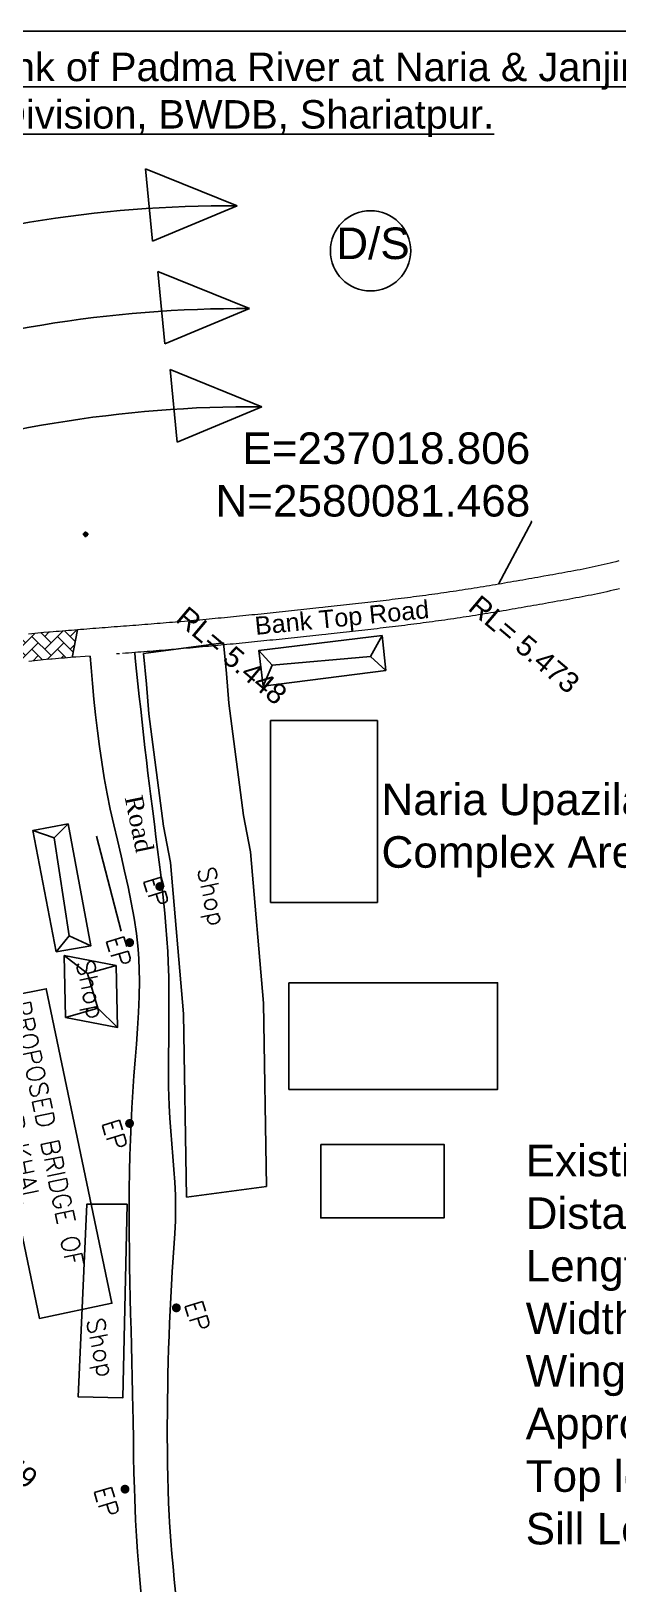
# Model space of a CAD drawing. Header units: millimetres. Extents: x 234588 to 238075, y 2578744 to 2579543.
# Drawn here: x 234923.7 to 235026.8, y 2579269.9 to 2579542.8 of the extents above; entities that cross this region are included whole.
import ezdxf

# ---------------------------------------------------------------- set-up
doc = ezdxf.new("R2010")
doc.units = ezdxf.units.MM
doc.header["$MEASUREMENT"] = 0
doc.header["$PDMODE"] = 98
doc.header["$PDSIZE"] = 0.5
for name, color, linetype in [('Boundary', 6, 'Continuous'), ('COORDINATES', 7, 'Continuous'), ('Points-NUM', 4, 'Continuous'), ('Points-TXT', 3, 'Continuous'), ('RL', 7, 'Continuous')]:
    doc.layers.add(name, color=color, linetype=linetype)
doc.layers.add('EP', color=1, linetype='Continuous', lineweight=30)
doc.styles.add('romans', font='romans.shx')
doc.styles.get("Standard").update_dxf_attribs({"font": 'arial.ttf'})
doc.dimstyles.get("Standard").update_dxf_attribs({"dimtxt": 4, "dimasz": 0.18, "dimexe": 0.18, "dimexo": 0.0625, "dimgap": 0.09, "dimtad": 0, "dimzin": 0, "dimdsep": 46, "dimtxsty": 'Standard', "dimcen": 0.09, "dimadec": 0, "dimazin": 0, "dimtfac": 1, "dimtofl": 0, "dimtmove": 0, "dimatfit": 3, "dimfxl": 1, "dimtolj": 1, "dimtzin": 0, "dimarcsym": 0})

msp = doc.modelspace()

# ---------------------------------------------------------------- hatches: boundary and pattern name
at = {"layer": 'Points-NUM'}
h = msp.add_hatch(dxfattribs=at)
h.set_pattern_fill('AR-HBONE', color=256, scale=0.396, style=0)
h.set_pattern_definition([(45, (-140431.9813, -1507403.4262), (7e-16, 2.2401142828), [4.752, -1.584]), (135, (-140430.8612, -1507402.3061), (7e-16, 2.2401142828), [4.752, -1.584])])
h.paths.add_polyline_path([(234931.834, 2579437.596), (234931.296, 2579437.553), (234930.758, 2579437.51), (234930.22, 2579437.467), (234929.682, 2579437.423), (234929.144, 2579437.379), (234928.606, 2579437.334), (234928.067, 2579437.289), (234927.529, 2579437.244), (234926.991, 2579437.198), (234926.698, 2579437.173), (234925.914, 2579437.105), (234925.376, 2579437.057), (234924.838, 2579437.007), (234924.3, 2579436.954), (234923.763, 2579436.899), (234923.226, 2579436.84), (234922.69, 2579436.777), (234922.155, 2579436.708), (234921.621, 2579436.635), (234921.087, 2579436.556), (234920.555, 2579436.47), (234920.024, 2579436.377), (234919.297, 2579436.237), (234918.967, 2579436.168), (234918.441, 2579436.051), (234917.916, 2579435.927), (234917.392, 2579435.794), (234916.871, 2579435.655), (234916.351, 2579435.508), (234915.833, 2579435.355), (234915.317, 2579435.196), (234914.802, 2579435.031), (234914.29, 2579434.86), (234913.779, 2579434.684), (234913.036, 2579434.417), (234912.764, 2579434.317), (234912.562, 2579434.238), (234914.245, 2579429.794), (234914.452, 2579429.874), (234914.663, 2579429.952), (234915.356, 2579430.201), (234915.816, 2579430.36), (234916.281, 2579430.514), (234916.744, 2579430.663), (234917.207, 2579430.806), (234917.669, 2579430.942), (234918.129, 2579431.072), (234918.589, 2579431.195), (234919.048, 2579431.311), (234919.505, 2579431.42), (234919.967, 2579431.523), (234920.232, 2579431.578), (234920.883, 2579431.703), (234921.343, 2579431.784), (234921.815, 2579431.86), (234922.293, 2579431.931), (234922.778, 2579431.997), (234923.268, 2579432.06), (234923.765, 2579432.118), (234924.267, 2579432.174), (234924.775, 2579432.226), (234925.289, 2579432.276), (234925.808, 2579432.325), (234926.331, 2579432.372), (234927.106, 2579432.439), (234927.393, 2579432.463), (234927.927, 2579432.509), (234928.462, 2579432.554), (234928.997, 2579432.598), (234929.532, 2579432.643), (234930.068, 2579432.687), (234930.603, 2579432.73), (234930.871, 2579432.752)])
h.paths.add_polyline_path([(234902.913, 2579424.864), (234921.344, 2579432.493), (234919.674, 2579436.528), (234901.242, 2579428.899)], flags=9)
h = msp.add_hatch(color=1, dxfattribs=at)
h.dxf.hatch_style = 1
h.paths.add_polyline_path([(234945.49, 2579392.491, 1), (234947.065, 2579392.491, 1)])
h = msp.add_hatch(color=1, dxfattribs=at)
h.dxf.hatch_style = 1
h.paths.add_polyline_path([(234940.198, 2579382.639, 1), (234941.773, 2579382.639, 1)])
h = msp.add_hatch(color=1, dxfattribs=at)
h.dxf.hatch_style = 1
h.paths.add_polyline_path([(234940.178, 2579350.858, 1), (234941.753, 2579350.858, 1)])
h = msp.add_hatch(color=1, dxfattribs=at)
h.dxf.hatch_style = 1
h.paths.add_polyline_path([(234948.403, 2579318.452, 1), (234949.978, 2579318.452, 1)])
h = msp.add_hatch(color=1, dxfattribs=at)
h.dxf.hatch_style = 1
h.paths.add_polyline_path([(234939.378, 2579286.595, 1), (234940.953, 2579286.595, 1)])

# ---------------------------------------------------------------- linework, layer by layer
at = {"layer": 'Boundary', "lineweight": 20}
for points in [[(235026.982, 2579449.699), (235026.457, 2579449.564), (235025.932, 2579449.432), (235025.407, 2579449.304), (235024.881, 2579449.178), (235024.355, 2579449.056), (235023.829, 2579448.937), (235023.302, 2579448.82), (235022.775, 2579448.706), (235022.248, 2579448.594), (235021.72, 2579448.484), (235021.192, 2579448.377), (235020.663, 2579448.271), (235020.135, 2579448.167), (235019.606, 2579448.065), (235019.077, 2579447.964), (235018.548, 2579447.865), (235018.018, 2579447.767), (235017.489, 2579447.669), (235016.959, 2579447.573), (235016.429, 2579447.477), (235015.899, 2579447.382), (235015.368, 2579447.288), (235014.838, 2579447.194), (235014.526, 2579447.138), (235013.777, 2579447.005), (235013.246, 2579446.911), (235012.716, 2579446.818), (235012.185, 2579446.724), (235011.654, 2579446.63), (235011.123, 2579446.537), (235010.592, 2579446.444), (235010.061, 2579446.351), (235009.529, 2579446.258), (235008.998, 2579446.166), (235008.467, 2579446.073), (235007.935, 2579445.982), (235007.403, 2579445.89), (235006.872, 2579445.799), (235006.34, 2579445.709), (235005.808, 2579445.619), (235005.276, 2579445.529), (235004.744, 2579445.44), (235004.212, 2579445.351), (235003.679, 2579445.263), (235003.147, 2579445.176), (235002.614, 2579445.089), (235002.082, 2579445.003), (235001.549, 2579444.917), (235001.016, 2579444.832), (235000.483, 2579444.748), (234999.95, 2579444.664), (234999.417, 2579444.582), (234998.884, 2579444.5), (234998.35, 2579444.419), (234997.817, 2579444.338), (234997.283, 2579444.259), (234996.688, 2579444.171), (234996.215, 2579444.103), (234995.681, 2579444.026), (234995.147, 2579443.95), (234994.613, 2579443.875), (234994.079, 2579443.801), (234993.545, 2579443.727), (234993.01, 2579443.655), (234992.476, 2579443.583), (234991.941, 2579443.512), (234991.406, 2579443.441), (234990.871, 2579443.372), (234990.336, 2579443.303), (234989.801, 2579443.234), (234989.266, 2579443.167), (234988.731, 2579443.1), (234988.196, 2579443.033), (234987.661, 2579442.967), (234987.125, 2579442.902), (234986.59, 2579442.837), (234986.054, 2579442.773), (234985.519, 2579442.71), (234984.983, 2579442.646), (234984.447, 2579442.583), (234983.912, 2579442.521), (234983.376, 2579442.459), (234982.84, 2579442.398), (234982.304, 2579442.336), (234981.768, 2579442.276), (234981.232, 2579442.215), (234980.696, 2579442.155), (234980.16, 2579442.095), (234979.624, 2579442.035), (234979.088, 2579441.976), (234978.551, 2579441.917), (234978.015, 2579441.858), (234977.479, 2579441.799), (234976.943, 2579441.741), (234976.406, 2579441.682), (234975.87, 2579441.624), (234975.334, 2579441.566), (234974.954, 2579441.524), (234974.261, 2579441.449), (234973.725, 2579441.391), (234973.188, 2579441.334), (234972.652, 2579441.276), (234972.115, 2579441.218), (234971.579, 2579441.16), (234971.043, 2579441.103), (234970.506, 2579441.046), (234969.97, 2579440.988), (234969.433, 2579440.931), (234968.897, 2579440.874), (234968.36, 2579440.818), (234967.824, 2579440.761), (234967.287, 2579440.705), (234966.751, 2579440.648), (234966.214, 2579440.592), (234965.677, 2579440.536), (234965.141, 2579440.481), (234964.604, 2579440.425), (234964.068, 2579440.37), (234963.531, 2579440.315), (234962.994, 2579440.26), (234962.458, 2579440.206), (234961.921, 2579440.152), (234961.384, 2579440.098), (234960.847, 2579440.044), (234960.311, 2579439.991), (234959.774, 2579439.938), (234959.237, 2579439.885), (234958.7, 2579439.832), (234958.164, 2579439.78), (234957.627, 2579439.728), (234957.09, 2579439.677), (234956.553, 2579439.626), (234956.016, 2579439.575), (234955.479, 2579439.524), (234954.942, 2579439.474), (234954.405, 2579439.425), (234953.868, 2579439.375), (234953.332, 2579439.326), (234952.795, 2579439.278), (234952.258, 2579439.23), (234951.721, 2579439.182), (234951.184, 2579439.134), (234950.646, 2579439.088), (234949.94, 2579439.027), (234949.572, 2579438.995), (234949.035, 2579438.95), (234948.498, 2579438.904), (234947.961, 2579438.86), (234947.424, 2579438.815), (234946.887, 2579438.771), (234946.349, 2579438.728), (234945.812, 2579438.684), (234945.275, 2579438.641), (234944.738, 2579438.598), (234944.2, 2579438.556), (234943.663, 2579438.513), (234943.126, 2579438.471), (234942.588, 2579438.429), (234942.051, 2579438.387), (234941.513, 2579438.346), (234940.976, 2579438.304), (234940.438, 2579438.263), (234939.901, 2579438.221), (234939.363, 2579438.18), (234938.826, 2579438.139), (234938.288, 2579438.098), (234937.751, 2579438.056), (234937.213, 2579438.015), (234936.675, 2579437.974), (234936.138, 2579437.932), (234935.6, 2579437.891), (234935.062, 2579437.849), (234934.524, 2579437.808), (234933.986, 2579437.766), (234933.448, 2579437.724), (234932.91, 2579437.681), (234932.372, 2579437.639), (234931.834, 2579437.596), (234931.296, 2579437.553), (234930.758, 2579437.51), (234930.22, 2579437.467), (234929.682, 2579437.423), (234929.144, 2579437.379), (234928.606, 2579437.334), (234928.067, 2579437.289), (234927.529, 2579437.244), (234926.991, 2579437.198), (234926.698, 2579437.173), (234925.914, 2579437.105), (234925.376, 2579437.057), (234924.838, 2579437.007), (234924.3, 2579436.954), (234923.763, 2579436.899), (234923.226, 2579436.84)], [(235027.074, 2579444.819), (235026.522, 2579444.684), (235025.97, 2579444.553), (235025.419, 2579444.425), (235024.869, 2579444.3), (235024.32, 2579444.178), (235023.771, 2579444.059), (235023.224, 2579443.943), (235022.677, 2579443.83), (235022.132, 2579443.719), (235021.587, 2579443.61), (235021.044, 2579443.503), (235020.501, 2579443.398), (235019.96, 2579443.295), (235019.42, 2579443.194), (235018.881, 2579443.093), (235018.342, 2579442.995), (235017.805, 2579442.897), (235017.27, 2579442.8), (235016.737, 2579442.705), (235016.203, 2579442.61), (235015.67, 2579442.515), (235015.356, 2579442.459), (235014.607, 2579442.326), (235014.075, 2579442.232), (235013.543, 2579442.138), (235013.011, 2579442.044), (235012.479, 2579441.95), (235011.946, 2579441.857), (235011.413, 2579441.763), (235010.88, 2579441.67), (235010.346, 2579441.577), (235009.812, 2579441.484), (235009.278, 2579441.391), (235008.743, 2579441.299), (235008.208, 2579441.207), (235007.673, 2579441.115), (235007.137, 2579441.024), (235006.602, 2579440.934), (235006.065, 2579440.843), (235005.529, 2579440.753), (235004.99, 2579440.664), (235004.452, 2579440.575), (235003.915, 2579440.486), (235003.377, 2579440.399), (235002.838, 2579440.311), (235002.3, 2579440.225), (235001.761, 2579440.139), (235001.222, 2579440.054), (235000.682, 2579439.969), (235000.142, 2579439.885), (234999.602, 2579439.802), (234999.061, 2579439.72), (234998.52, 2579439.639), (234997.979, 2579439.558), (234997.376, 2579439.469), (234996.895, 2579439.4), (234996.354, 2579439.322), (234995.812, 2579439.245), (234995.271, 2579439.169), (234994.729, 2579439.093), (234994.188, 2579439.019), (234993.646, 2579438.945), (234993.105, 2579438.873), (234992.564, 2579438.801), (234992.023, 2579438.73), (234991.482, 2579438.659), (234990.941, 2579438.589), (234990.4, 2579438.52), (234989.86, 2579438.452), (234989.319, 2579438.384), (234988.779, 2579438.317), (234988.238, 2579438.251), (234987.698, 2579438.185), (234987.16, 2579438.12), (234986.62, 2579438.055), (234986.08, 2579437.991), (234985.54, 2579437.927), (234985.001, 2579437.864), (234984.461, 2579437.801), (234983.921, 2579437.739), (234983.382, 2579437.677), (234982.843, 2579437.615), (234982.304, 2579437.554), (234981.765, 2579437.493), (234981.226, 2579437.433), (234980.687, 2579437.372), (234980.149, 2579437.313), (234979.611, 2579437.253), (234979.072, 2579437.194), (234978.534, 2579437.134), (234977.996, 2579437.075), (234977.459, 2579437.017), (234976.921, 2579436.958), (234976.384, 2579436.9), (234975.847, 2579436.841), (234975.466, 2579436.8), (234974.773, 2579436.725), (234974.235, 2579436.667), (234973.698, 2579436.609), (234973.161, 2579436.551), (234972.624, 2579436.493), (234972.086, 2579436.436), (234971.549, 2579436.378), (234971.011, 2579436.321), (234970.474, 2579436.263), (234969.936, 2579436.206), (234969.398, 2579436.149), (234968.86, 2579436.092), (234968.322, 2579436.035), (234967.784, 2579435.979), (234967.246, 2579435.922), (234966.708, 2579435.866), (234966.169, 2579435.81), (234965.631, 2579435.754), (234965.092, 2579435.699), (234964.554, 2579435.643), (234964.015, 2579435.588), (234963.476, 2579435.533), (234962.937, 2579435.478), (234962.398, 2579435.424), (234961.859, 2579435.37), (234961.32, 2579435.316), (234960.781, 2579435.262), (234960.242, 2579435.209), (234959.702, 2579435.156), (234959.163, 2579435.103), (234958.623, 2579435.051), (234958.084, 2579434.998), (234957.544, 2579434.947), (234957.004, 2579434.895), (234956.464, 2579434.844), (234955.924, 2579434.793), (234955.384, 2579434.743), (234954.844, 2579434.693), (234954.303, 2579434.643), (234953.763, 2579434.594), (234953.223, 2579434.545), (234952.682, 2579434.497), (234952.141, 2579434.448), (234951.601, 2579434.401), (234951.06, 2579434.354), (234950.349, 2579434.292), (234949.977, 2579434.26), (234949.437, 2579434.215), (234948.896, 2579434.169), (234948.356, 2579434.124), (234947.815, 2579434.079), (234947.275, 2579434.035), (234946.735, 2579433.991), (234946.195, 2579433.948), (234945.655, 2579433.904), (234945.115, 2579433.861), (234944.576, 2579433.818), (234944.036, 2579433.776), (234943.497, 2579433.734), (234942.958, 2579433.692), (234942.419, 2579433.65), (234941.881, 2579433.608), (234941.342, 2579433.566), (234940.804, 2579433.525), (234940.266, 2579433.483), (234939.727, 2579433.442)], [(234931.5, 2579432.802), (234931.139, 2579432.773), (234930.603, 2579432.73), (234930.068, 2579432.687), (234929.532, 2579432.643), (234928.997, 2579432.598), (234928.462, 2579432.554), (234927.927, 2579432.509), (234927.393, 2579432.463), (234927.106, 2579432.439), (234926.331, 2579432.372), (234925.808, 2579432.325), (234925.289, 2579432.276), (234924.775, 2579432.226), (234924.267, 2579432.174), (234923.765, 2579432.118), (234923.268, 2579432.06)], [(234934.05, 2579433), (234930.603, 2579432.73)], [(234939.19, 2579433.401), (234938.652, 2579433.359)]]:
    msp.add_lwpolyline(points, dxfattribs=at)
at = {"layer": 'Boundary'}
for points in [[(234934.05, 2579433), (234934.216, 2579430.971), (234934.456, 2579428.191), (234934.715, 2579425.414), (234934.999, 2579422.639), (234935.315, 2579419.868), (234935.669, 2579417.102), (234936.066, 2579414.34), (234936.515, 2579411.585), (234937.027, 2579408.799), (234937.584, 2579406.093), (234938.193, 2579403.356), (234938.829, 2579400.623), (234939.473, 2579397.893), (234940.106, 2579395.163), (234940.711, 2579392.431), (234941.268, 2579389.697), (234941.76, 2579386.958), (234942.167, 2579384.213), (234942.472, 2579381.46), (234942.599, 2579379.771), (234942.717, 2579375.926), (234942.677, 2579373.145), (234942.557, 2579370.359), (234942.379, 2579367.568), (234942.165, 2579364.774), (234941.937, 2579361.979), (234941.72, 2579359.226), (234941.524, 2579356.395), (234941.358, 2579353.606), (234941.22, 2579350.819), (234941.108, 2579348.034), (234941.021, 2579345.249), (234940.957, 2579342.465), (234940.909, 2579339.197), (234940.893, 2579336.895), (234940.891, 2579334.109), (234940.905, 2579331.322), (234940.934, 2579328.535), (234940.975, 2579325.748), (234941.027, 2579322.959), (234941.087, 2579320.171), (234941.152, 2579317.382), (234941.222, 2579314.593), (234941.294, 2579311.803), (234941.365, 2579309.013), (234941.433, 2579306.224), (234941.497, 2579303.434), (234941.554, 2579300.644), (234941.586, 2579298.89), (234941.644, 2579295.064), (234941.687, 2579292.275), (234941.74, 2579289.486), (234941.811, 2579286.7), (234941.868, 2579284.978), (234942.037, 2579281.131), (234942.194, 2579278.349), (234942.379, 2579275.569), (234942.588, 2579272.791), (234942.82, 2579270.014), (234943.072, 2579267.238)], [(234949.069, 2579268.494), (234948.828, 2579270.734), (234948.605, 2579272.975), (234948.403, 2579275.217), (234948.223, 2579277.462), (234947.999, 2579280.82), (234947.937, 2579281.957), (234947.832, 2579284.207), (234947.75, 2579286.459), (234947.688, 2579288.713), (234947.646, 2579290.967), (234947.619, 2579293.222), (234947.605, 2579296.069), (234947.605, 2579297.733), (234947.615, 2579299.988), (234947.636, 2579302.243), (234947.668, 2579304.498), (234947.712, 2579306.753), (234947.766, 2579309.007), (234947.832, 2579311.26), (234947.91, 2579313.513), (234947.999, 2579315.766), (234948.1, 2579318.018), (234948.212, 2579320.269), (234948.336, 2579322.519), (234948.473, 2579324.769), (234948.641, 2579327.312), (234948.815, 2579329.838), (234948.916, 2579331.517), (234949.014, 2579333.77), (234949.053, 2579336.417), (234949.018, 2579338.275), (234948.916, 2579340.525), (234948.765, 2579342.774), (234948.583, 2579345.022), (234948.388, 2579347.27), (234948.198, 2579349.519), (234948.03, 2579351.768), (234947.902, 2579354.019), (234947.822, 2579357.303), (234947.816, 2579358.525), (234947.819, 2579360.78), (234947.834, 2579363.036), (234947.855, 2579365.291), (234947.876, 2579367.547), (234947.891, 2579369.802), (234947.894, 2579372.056), (234947.879, 2579374.309), (234947.841, 2579376.561), (234947.755, 2579379.254), (234947.67, 2579381.061), (234947.532, 2579383.307), (234947.364, 2579385.553), (234947.168, 2579387.796), (234946.949, 2579390.039), (234946.708, 2579392.28), (234946.451, 2579394.521), (234946.181, 2579396.761), (234945.9, 2579399), (234945.612, 2579401.239), (234945.321, 2579403.477), (234945.03, 2579405.716), (234944.635, 2579408.804), (234944.462, 2579410.193), (234944.189, 2579412.433), (234943.923, 2579414.672), (234943.664, 2579416.912), (234943.411, 2579419.152), (234943.164, 2579421.393), (234942.92, 2579423.633), (234942.681, 2579425.874), (234942.445, 2579428.115), (234942.212, 2579430.356), (234941.98, 2579432.597), (234941.877, 2579433.608)]]:
    msp.add_lwpolyline(points, dxfattribs=at)
at = {"layer": 'EP', "lineweight": 25}
msp.add_lwpolyline([(234913.544, 2579371.999), (234926.317, 2579374.534), (234937.87, 2579319.271), (234925.125, 2579316.606)], close=True, dxfattribs=at)
at = {"layer": 'Points-NUM'}
for p, q in [((234959.902, 2579512.119), (234943.786, 2579518.632)), ((234943.786, 2579518.632), (234944.999, 2579505.911)), ((234944.999, 2579505.911), (234959.902, 2579512.119)), ((234962.056, 2579494.042), (234945.94, 2579500.555)), ((234945.94, 2579500.555), (234947.152, 2579487.834)), ((234947.152, 2579487.834), (234962.056, 2579494.042)), ((234964.224, 2579476.811), (234948.108, 2579483.324)), ((234948.108, 2579483.324), (234949.321, 2579470.603)), ((234949.321, 2579470.603), (234964.224, 2579476.811)), ((234931.834, 2579437.596), (234930.871, 2579432.752))]:
    msp.add_line(p, q, dxfattribs=at)
for points in [[(235278.915, 2579542.818), (235278.915, 2579113.561), (234588.216, 2579113.561), (234588.216, 2579542.818)], [(234588.216, 2579542.818), (235159.632, 2579542.818), (235159.632, 2579194.767), (234588.216, 2579194.767)], [(234964.474, 2579427.728), (234985.986, 2579430.472), (234985.356, 2579436.577), (234963.697, 2579433.98)], [(234965.759, 2579421.649), (234984.526, 2579421.649), (234984.526, 2579389.708), (234965.759, 2579389.708)], [(234923.96, 2579402.331), (234928.08, 2579381.039), (234934.132, 2579382.059), (234930.15, 2579403.507)], [(234968.982, 2579375.584), (235005.637, 2579375.584), (235005.637, 2579356.83), (234968.982, 2579356.83)], [(234974.554, 2579347.16), (234996.253, 2579347.16), (234996.253, 2579334.266), (234974.554, 2579334.266)]]:
    msp.add_lwpolyline(points, close=True, dxfattribs=at)
for points in [[(234943.431, 2579433.438), (234957.506, 2579435.309)], [(234957.506, 2579435.309), (234958.005, 2579429.933), (234958.424, 2579424.688), (234961.009, 2579404.997), (234962.249, 2579398.609), (234964.52, 2579371.996), (234965.046, 2579339.776)], [(234963.697, 2579433.98), (234966.016, 2579431.379), (234964.474, 2579427.728), (234966.016, 2579431.379), (234983.33, 2579432.932), (234985.986, 2579430.472), (234983.33, 2579432.932), (234985.356, 2579436.577)], [(234943.431, 2579433.438), (234943.93, 2579428.062), (234944.348, 2579422.817), (234946.933, 2579403.127), (234948.174, 2579396.738), (234950.445, 2579370.126), (234950.971, 2579337.906)], [(234930.15, 2579403.507), (234927.703, 2579401.026), (234923.96, 2579402.331), (234927.703, 2579401.026), (234930.365, 2579383.847), (234928.08, 2579381.039), (234930.365, 2579383.847), (234934.132, 2579382.059)], [(234935.158, 2579401.369), (234939.517, 2579384.668)], [(234929.476, 2579380.344), (234938.606, 2579378.586), (234938.863, 2579367.734)], [(234929.476, 2579380.344), (234929.733, 2579369.492)], [(234938.606, 2579378.586), (234933.598, 2579377.2), (234929.476, 2579380.344), (234933.598, 2579377.2), (234935.383, 2579371.095), (234938.863, 2579367.734), (234935.383, 2579371.095), (234929.733, 2579369.492)], [(234929.733, 2579369.492), (234938.863, 2579367.734)], [(234950.971, 2579337.906), (234965.046, 2579339.776)], [(234940.543, 2579336.702), (234939.772, 2579302.63), (234931.956, 2579302.794), (234933.436, 2579336.672), (234940.543, 2579336.702)]]:
    msp.add_lwpolyline(points, dxfattribs=at)
msp.add_circle((234983.317, 2579504.2), 7.056, dxfattribs=at)
for centre in [(234958.465, 2579297.936), (234960.618, 2579279.858), (234962.787, 2579262.627)]:
    msp.add_arc(centre, 214.189, 89.61551, 109.22473, dxfattribs=at)
at = {"layer": 'Points-TXT'}
msp.add_point((234933.251, 2579454.382), dxfattribs=at)

# ---------------------------------------------------------------- texts
at = {"layer": 'COORDINATES'}
for s, insert, char_height, width, attachment_point in [('{\\LSite plan for Construction of Culvert at KM (-) 3.100 of Kedarpur khal under “Protection of Right Bank of Padma River at Naria & Janjira upazilla of Shariatpur District” Naria upazila of Shariatpur District under Shariatpur O&M Division, BWDB, Shariatpur.}', (234837.759, 2579531.595), 5, 445.379, 5), ('\\A1;Naria Upazila Health Complex Area', (234985.244, 2579394.119), 5.544, 75.39425, 7)]:
    msp.add_mtext(s, dxfattribs=dict(at, insert=insert, char_height=char_height, width=width, attachment_point=attachment_point))
at = {"layer": 'COORDINATES', "char_height": 5.544}
for s, insert, attachment_point in [('\\A1;D/S', (234990.205, 2579502.671), 9), ('\\A1;E=237018.806\\PN=2580081.468', (235011.391, 2579457.432), 9), ('\\A1;Existing Bridge info\\PDistance from Proposed work=385.00 m\\PLength=11.00 m\\PWidth=4.30 m\\PWing wall total length=12.64 m\\PAppron Width=2.20 m\\PTop level= 6.855 m PWD\\PSill Level= 2.50 m PWD', (235010.583, 2579276.801), 7)]:
    msp.add_mtext(s, dxfattribs=dict(at, insert=insert, attachment_point=attachment_point))
at = {"layer": 'EP', "insert": (234962.829, 2579439.855), "char_height": 3.168, "attachment_point": 1, "rotation": 5.58357}
msp.add_mtext_dynamic_manual_height_columns('Bank Top Road', width=20.57712, gutter_width=1, heights=[1.088], dxfattribs=at).dxf.set("width", 32.59415)
at = {"layer": 'EP', "color": 2, "lineweight": 25, "insert": (234923.421, 2579372.678), "char_height": 3.168, "attachment_point": 1, "rotation": 281.60123, "style": 'romans'}
msp.add_mtext_dynamic_manual_height_columns('{\\C7;PROPOSED BRIDGE OF KEDARPUR KHAL}', width=34.64147, gutter_width=33, heights=[7.642], dxfattribs=at).dxf.set("width", 54.87209)
at = {"layer": 'Points-NUM', "color": 0, "char_height": 3.168, "attachment_point": 1, "rotation": 281.60123, "style": 'romans'}
for s, insert in [('{\\fTimes New Roman|b0|i0|c0|p18;Road}', (234943.2, 2579408.773)), ('Shop', (234955.966, 2579396.217)), ('Shop', (234934.653, 2579379.861))]:
    msp.add_mtext_dynamic_manual_height_columns(s, width=24.95139, gutter_width=27.61, heights=[0], dxfattribs=dict(at, insert=insert)).dxf.set("width", 39.523)
at = {"layer": 'Points-NUM', "color": 2, "insert": (234936.433, 2579316.931), "char_height": 3.168, "attachment_point": 1, "rotation": 281.60123, "style": 'romans'}
msp.add_mtext_dynamic_manual_height_columns('Shop', width=24.95139, gutter_width=27.61, heights=[0], dxfattribs=at).dxf.set("width", 39.523)
at = {"layer": 'RL'}
for s, p in [('RL= 5.473', (235000.253, 2579441.208)), ('RL= 5.448', (234948.83, 2579439.223)), ('RL= 6.49', (234907.167, 2579299.666, -9.737))]:
    msp.add_text(s, height=3.6, rotation=319.88854, dxfattribs=at).set_placement(p)
at = {"layer": 'RL', "char_height": 3.168, "attachment_point": 1, "rotation": 286.77591, "style": 'romans'}
for insert in [(234946.349, 2579394.653), (234939.806, 2579384.144), (234939.066, 2579351.942), (234953.63, 2579320.082), (234937.658, 2579287.416)]:
    msp.add_mtext_dynamic_manual_height_columns('EP', width=4.0017, gutter_width=33, heights=[0], dxfattribs=dict(at, insert=insert)).dxf.set("width", 6.33869)

# ---------------------------------------------------------------- leaders
at = {"layer": 'COORDINATES', "annotation_type": 0, "has_hookline": 1, "hookline_direction": 1, "text_width": 54.411}
msp.add_leader([(235005.808, 2579445.619), (235011.661, 2579456.64), (235011.481, 2579456.64)], dimstyle='Standard', override={"dimgap": 0.09, "dimtad": 0}, dxfattribs=at)

doc.saveas('drawing.dxf')
